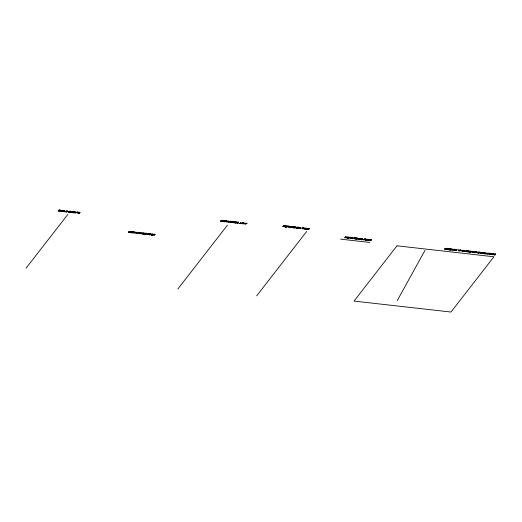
<?xml version="1.0" encoding="UTF-8"?>
<svg xmlns="http://www.w3.org/2000/svg" width="522" height="522" viewBox="0 0 522 522"><rect width="100%" height="100%" fill="white"/><g stroke="black" fill="none" stroke-linecap="round" stroke-linejoin="round"><path stroke-width="0.78" d="M63.919 211.514C65.7 209.159 63.012 212.369 65.087 211.593C66.901 210.164 64.767 212.669 63.938 211.586M75.664 213.048L75.781 211.86L73.85 212.839L76.264 212.787A1.116 0.568 -9 0 1 76.786 212.617C75.638 212.265 77.817 211.625 78.261 212.141L77.4 213.244L77.23 212.689M136.392 233.386L136.229 232.166L134.578 233.177L136.992 233.125A1.116 0.568 -9 0 1 137.514 232.956C136.386 232.695 138.454 231.898 138.989 232.479L138.128 233.582L137.958 233.027M290.78 227.579L290.623 226.359L288.973 227.37L291.798 227.318M307.027 229.412L306.864 228.192L305.213 229.21L308.039 229.151M464.919 251.663L464.756 250.443L463.105 251.46L465.931 251.402M60.761 211.032L60.598 210.144L60.761 211.364L62.372 210.34L60.722 211.227M480.247 253.066L480.083 252.178L480.247 253.398L481.852 252.38L480.233 253.242M304.228 228.78L304.372 227.912L304.026 227.873L303.165 228.975L304.13 228.081L304.209 229.093L305.5 228.218L305.018 229.184L305.872 228.081L304.241 228.89M245.803 223.827L246.012 223.044L244.988 223.533A5.781 2.943 -9 0 0 244.531 223.905C245.19 221.622 243.461 225.537 245.705 223.201M245.718 223.292L245.47 224.186L247.108 223.168L245.986 223.827M369.883 240.407L370.64 240.218A3.928 1.997 -9 0 0 370.835 240.211L371.468 239.709A1.044 0.535 -9 0 0 370.672 239.605L370.098 239.852L370.914 239.728M397.268 300.561L424.986 250.39M26.1 268.132L67.801 214.457M78.215 213.087L79.044 212.813L78.222 212.722C78.913 215.312 81.706 210.868 78.633 212.558M144.516 233.693C145.494 236.29 147.739 231.794 144.927 233.523M144.503 234.052L145.233 233.915M177.845 289.005L227.435 225.184M236.649 222.94L237.477 222.666L236.662 222.574C237.477 225.178 240.022 220.715 237.073 222.405M298.897 228.244L299.726 227.977L298.904 227.886C299.426 230.378 302.512 226.235 299.184 227.605A0.842 0.424 -9 0 1 300.404 227.612M256.661 295.85L306.668 231.487M360.852 239.422L361.687 239.154L360.865 239.056C361.811 241.666 364.141 237.132 361.276 238.893M444.757 249.138L445.586 248.87L444.764 248.772C445.455 251.363 448.254 246.919 445.181 248.609M455.282 250.325L456.117 250.058L455.295 249.966C456.261 252.57 458.525 248.067 455.706 249.797M467.464 251.708L468.299 251.434L467.477 251.343C468.417 253.946 470.733 249.438 467.888 251.173M62.633 210.666L63.775 210.634L62.725 210.901M76.767 212.265L77.909 212.232L76.864 212.5M137.495 232.603L138.637 232.571L137.606 232.838M153.736 234.443L154.877 234.404L153.833 234.672M229.641 221.491L230.783 221.452L229.732 221.72M291.889 226.796L293.031 226.763L291.968 227.024M308.13 228.636L309.272 228.597L308.228 228.864M353.844 237.973L354.986 237.934L353.929 238.202M364.219 239.148L365.361 239.109L364.343 239.383M453.84 249.509L454.982 249.47L453.938 249.738M466.022 250.886L467.164 250.847L466.883 251.212L465.683 250.984L467.516 250.756L466.655 251.858L466.485 251.31M488.279 253.398L489.421 253.366L488.403 253.64M236.903 222.32L236.923 222.307A0.842 0.424 -9 0 1 238.162 222.3M136.235 232.329L135.524 232.792L136.222 232.518A2.727 1.39 -9 0 1 136.281 232.297M228.368 221.224L227.67 221.674L228.368 221.406A2.727 1.39 -9 0 1 228.427 221.178M243.559 222.946L242.867 223.396L243.565 223.122A2.727 1.39 -9 0 1 243.624 222.901M306.819 228.395L306.166 228.825L306.858 228.551A2.727 1.39 -9 0 1 306.916 228.329M367.462 239.396L366.77 239.846L367.462 239.572A2.727 1.39 -9 0 1 367.521 239.35M452.567 249.242L451.869 249.699L452.567 249.425A2.727 1.39 -9 0 1 452.626 249.203M464.75 250.625L464.058 251.075L464.75 250.801A2.727 1.39 -9 0 1 464.808 250.58M361.126 238.789L361.146 238.776A0.842 0.424 -9 0 1 362.366 238.789M75.312 212.128L75.507 211.991A2.727 1.39 -9 0 0 75.494 212.18L74.803 212.454L75.24 212.173M352.389 237.83L352.585 237.699A2.727 1.39 -9 0 0 352.572 237.888L351.88 238.162L352.317 237.875M290.363 226.705L289.919 226.985L290.617 226.711A2.727 1.39 -9 0 1 290.676 226.489M486.752 253.307L486.315 253.588L487.013 253.314A2.727 1.39 -9 0 1 487.072 253.092M290.813 227.579L291.387 227.318A1.116 0.568 -9 0 1 291.909 227.148C290.774 226.835 292.888 226.13 293.377 226.672L292.522 227.775L292.346 227.22M307.06 229.419L307.628 229.158A1.116 0.568 -9 0 1 308.15 228.982M464.952 251.669L465.52 251.408A1.116 0.568 -9 0 1 466.042 251.232L465.983 251.232M229.549 222.007L226.724 222.065L228.375 221.047L228.538 222.268L229.138 222.007A1.116 0.568 -9 0 1 229.66 221.837C228.538 221.517 230.665 220.819 231.135 221.361L230.274 222.463L230.104 221.909M353.753 238.489L350.928 238.547L352.578 237.53L352.741 238.75L353.342 238.495A1.116 0.568 -9 0 1 353.864 238.326C352.735 237.98 354.882 237.321 355.338 237.843L354.477 238.945L354.308 238.397M488.187 253.92L485.362 253.979L487.013 252.961L487.176 254.181L487.776 253.92A1.116 0.568 -9 0 1 488.298 253.751C487.176 253.496 489.244 252.694 489.773 253.274L488.918 254.377L488.742 253.822M62.542 211.188L61.557 211.449L62.131 211.188A1.116 0.568 -9 0 1 62.653 211.018C61.518 210.757 63.599 209.968 64.121 210.542L63.266 211.645L63.09 211.09M153.644 234.959L152.665 235.226L153.233 234.959A1.116 0.568 -9 0 1 153.755 234.789C152.613 234.443 154.766 233.804 155.23 234.313L154.375 235.415L154.199 234.867M364.134 239.663L363.149 239.931L363.717 239.663A1.116 0.568 -9 0 1 364.239 239.494C363.116 239.233 365.185 238.443 365.713 239.017L364.858 240.12L364.682 239.572M453.748 250.025L450.923 250.084L452.574 249.066L452.737 250.286L453.337 250.031A1.116 0.568 -9 0 1 453.859 249.855M370.202 240.094L370.392 240.081A5.409 2.754 -9 0 1 370.685 240.074L371.077 239.748M302.564 227.853L303.256 227.931L302.192 228.212M462.714 250.358L463.399 250.436L462.322 250.71M472.488 251.467L473.18 251.539L472.09 251.806M308.593 229.06L308.763 229.608L309.624 228.505C309.076 228.192 307.125 228.395 308.15 228.995M450.91 248.877L451.576 248.955L450.721 250.058L450.016 249.979M450.812 249.007L451.217 249.053L450.147 249.855M454.303 249.934L454.473 250.482L455.334 249.379C454.838 249.059 452.855 249.262 453.859 249.868M462.499 250.899L462.994 250.958L462.903 251.434L463.758 250.332L462.981 250.247A1.892 0.966 -9 0 0 462.727 250.227L462.003 250.743A0.953 0.489 -9 0 0 462.505 250.886M340.625 239.141L369.707 242.43M70.079 211.214L70.744 211.286L69.889 212.395L69.185 212.317M73.837 211.638L74.502 211.717L73.648 212.819L72.95 212.741M69.315 212.186L70.385 211.39L69.981 211.345A0.946 0.483 -9 0 0 68.76 211.873M73.08 212.611L74.144 211.815L73.739 211.769A0.946 0.483 -9 0 0 72.525 212.297M369.889 240.479L371.24 240.459A0.724 0.372 -9 0 1 370.489 240.753L370.313 240.753A1.618 0.822 -9 0 1 370.072 240.733A0.685 0.346 -9 0 1 369.583 240.407A0.685 0.346 -9 0 1 370.189 240.016M149.494 233.973A0.796 0.405 -9 0 1 150.571 234.078A0.796 0.405 -9 0 1 150.023 234.678A0.796 0.405 -9 0 1 149.051 234.45M149.266 233.934A1.037 0.529 -9 0 1 150.799 233.973A1.037 0.529 -9 0 1 150.095 234.796A1.037 0.529 -9 0 1 148.835 234.437M146.167 233.634A0.842 0.424 -9 0 1 145.592 234.124A0.842 0.424 -9 0 1 144.653 234.071M144.816 233.464A0.842 0.424 -9 0 1 146.016 233.419M79.873 212.669A0.842 0.424 -9 0 1 79.298 213.159A0.842 0.424 -9 0 1 78.359 213.1M78.528 212.5A0.842 0.424 -9 0 1 79.722 212.447M72.865 212.832A1.188 0.6 -9 0 1 72.46 212.702M72.219 212.33A1.188 0.6 -9 0 1 73.856 211.612M73.002 212.695A0.946 0.483 -9 0 1 72.728 212.604M69.106 212.408A1.188 0.6 -9 0 1 68.695 212.278M68.46 211.906A1.188 0.6 -9 0 1 70.098 211.188M69.237 212.265A0.946 0.483 -9 0 1 68.963 212.18M66.353 211.103A0.796 0.405 -9 0 1 67.436 211.208A0.796 0.405 -9 0 1 66.881 211.802A0.796 0.405 -9 0 1 65.916 211.58M66.131 211.064A1.037 0.529 -9 0 1 67.664 211.103A1.037 0.529 -9 0 1 66.96 211.919A1.037 0.529 -9 0 1 65.694 211.567M238.313 222.522A0.842 0.424 -9 0 1 237.738 223.005A0.842 0.424 -9 0 1 236.799 222.953M300.555 227.827A0.842 0.424 -9 0 1 299.987 228.316A0.842 0.424 -9 0 1 299.041 228.264M362.516 239.004A0.842 0.424 -9 0 1 361.942 239.494A0.842 0.424 -9 0 1 361.002 239.435M446.414 248.72A0.842 0.424 -9 0 1 445.847 249.209A0.842 0.424 -9 0 1 444.901 249.151M445.07 248.55A0.842 0.424 -9 0 1 446.264 248.505M450.068 249.934A0.946 0.483 -9 0 1 449.794 249.842M449.592 249.542A0.946 0.483 -9 0 1 450.838 248.961M449.938 250.071A1.188 0.6 -9 0 1 449.527 249.94M449.292 249.575A1.188 0.6 -9 0 1 450.93 248.85M456.946 249.907A0.842 0.424 -9 0 1 456.372 250.397A0.842 0.424 -9 0 1 455.432 250.345M455.602 249.738A0.842 0.424 -9 0 1 456.796 249.692M469.128 251.284A0.842 0.424 -9 0 1 468.554 251.774A0.842 0.424 -9 0 1 467.614 251.721M467.784 251.115A0.842 0.424 -9 0 1 468.978 251.069M484.338 252.968A0.796 0.405 -9 0 1 485.414 253.072A0.796 0.405 -9 0 1 484.866 253.672A0.796 0.405 -9 0 1 483.894 253.444M484.109 252.929A1.037 0.529 -9 0 1 485.643 252.968A1.037 0.529 -9 0 1 484.938 253.79A1.037 0.529 -9 0 1 483.679 253.431M301.82 228.114L301.86 228.238A0.953 0.489 -9 0 0 302.355 228.382L302.845 228.453L302.753 228.93L303.615 227.827L302.884 227.742A1.892 0.966 -9 0 0 302.577 227.722L301.827 228.094M471.744 251.721L471.784 251.845A0.953 0.489 -9 0 0 472.279 251.989L472.769 252.061L472.678 252.544L473.539 251.434L472.756 251.35A1.892 0.966 -9 0 0 472.501 251.33L471.751 251.708M243.846 222.796L243.728 223.984L243.506 223.599L241.921 223.781L243.846 222.796M367.742 239.246L367.632 240.433L367.403 240.048L365.818 240.231L367.742 239.246M58.157 210.927L59.501 211.221L60.363 210.112L58.96 209.955L60.004 210.216L58.568 210.562L59.639 210.686L59.351 211.058L58.157 210.927M70.34 212.304L71.684 212.598L72.545 211.495L71.142 211.332L72.186 211.593L70.751 211.939L71.821 212.062L71.534 212.434L70.34 212.304M129.195 231.37L128.34 232.473L130.291 231.748L129.867 232.649L130.722 231.54L128.771 232.264L129.195 231.37M133.28 231.833L132.418 232.936L133.28 231.833M133.841 231.892L134.382 232.094L133.625 233.073L135.374 232.068L133.841 231.892M138.591 233.491L139.935 233.784L140.79 232.681L139.387 232.525L140.431 232.779L138.996 233.132L140.072 233.249L139.779 233.628L138.591 233.491M141.227 232.727L140.366 233.836L142.323 233.112L141.893 234.006L142.754 232.903L140.796 233.628L141.227 232.727M142.349 233.915L143.694 234.208L144.548 233.106L143.152 232.949L144.196 233.21L142.76 233.556L143.831 233.673L143.537 234.052L142.349 233.915M148.411 234.326C147.628 235.807 150.153 232.355 148.548 234.156L147.661 233.458L148.131 234L146.767 234.561L148.411 234.326M221.341 220.251L220.486 221.361L222.437 220.636L222.013 221.53L222.868 220.428L220.917 221.145L221.341 220.251M225.426 220.715L224.564 221.817L225.426 220.715M225.987 220.78L226.528 220.982L225.772 221.954L227.52 220.95L225.987 220.78M230.737 222.372L232.081 222.666L232.936 221.563L231.533 221.406L232.577 221.667L231.142 222.013L232.218 222.131L231.925 222.509L230.737 222.372M233.373 221.615L232.518 222.718L234.469 221.994L234.039 222.887L234.9 221.785L232.942 222.509L233.373 221.615M234.495 222.803L235.84 223.096L236.694 221.987L235.298 221.83L236.342 222.091L234.907 222.437L235.977 222.561L235.683 222.933L234.495 222.803M239.109 223.325L240.218 223.586L241.079 222.483L240.061 223.429L239.109 223.325M240.616 223.494L241.725 223.762L242.58 222.653L241.569 223.599L240.616 223.494M283.59 225.563L282.728 226.665L284.686 225.941L284.255 226.842L285.116 225.732L283.159 226.457L283.59 225.563M287.668 226.026L286.813 227.129L287.668 226.026M288.235 226.091L288.77 226.294L288.013 227.266L289.769 226.261L288.235 226.091M292.979 227.683L294.323 227.977L295.184 226.874L293.782 226.718L294.826 226.972L293.39 227.324L294.46 227.442L294.173 227.82L292.979 227.683M295.622 226.92L294.76 228.029L296.718 227.305L296.287 228.199L297.148 227.096L295.191 227.82L295.622 226.92M296.744 228.107L298.088 228.401L298.943 227.298L297.54 227.142L298.584 227.403L297.148 227.749L298.225 227.866L297.932 228.244L296.744 228.107M345.544 236.74L344.69 237.843L346.641 237.118L346.216 238.012L347.071 236.91L345.12 237.634L345.544 236.74M349.629 237.197L348.768 238.306L349.629 237.197M350.19 237.262L350.732 237.464L349.975 238.437L351.724 237.438L350.19 237.262M354.94 238.861L356.285 239.154L357.139 238.045L355.743 237.888L356.78 238.149L355.345 238.495L356.422 238.619L356.128 238.991L354.94 238.861M357.577 238.097L356.722 239.2L358.673 238.476L358.249 239.376L359.103 238.267L357.152 238.991L357.577 238.097M358.699 239.285L360.043 239.578L360.904 238.476L359.501 238.313L360.545 238.574L359.11 238.919L360.18 239.043L359.886 239.415L358.699 239.285M366.17 239.069L365.315 240.172L366.17 239.069M368.539 239.337L369.08 239.539L368.323 240.512L370.072 239.513L368.539 239.337M396.981 245.816L354.04 301.083L450.982 312.045L493.923 256.778L396.981 245.816M447.347 248.479L446.486 249.581L448.444 248.857L448.013 249.751L448.874 248.648L446.917 249.372L447.347 248.479M449.325 248.7L448.463 249.803L449.325 248.7M458.701 250.456L458.336 250.919L460.202 249.927L458.903 250.351L458.427 249.731L458.701 250.456M460.424 249.953L459.569 251.062L460.228 250.567L461.233 250.684C460.091 252.478 462.883 248.961 461.337 250.553L460.332 250.436L460.424 249.953M475.907 251.702L476.442 251.911L475.686 252.883L477.441 251.878L475.907 251.702M477.643 252.961L478.987 253.255L479.848 252.152L478.446 251.995L479.49 252.25L478.054 252.596L479.124 252.72L478.831 253.098L477.643 252.961M482.113 252.407L481.251 253.509L482.113 252.407M482.674 252.472L483.215 252.674L482.458 253.646L484.207 252.641L482.674 252.472M489.375 254.286L490.719 254.579L491.58 253.477L490.178 253.32L491.222 253.581L489.786 253.927L490.856 254.044L490.563 254.423L489.375 254.286M491.848 253.509L492.383 253.712L491.626 254.684L493.381 253.679L491.848 253.509M493.668 253.712L492.807 254.821L494.765 254.097L494.334 254.99L495.195 253.888L493.238 254.605L493.668 253.712M495.646 253.933L494.784 255.043L495.646 253.933M151.491 235.109A1.096 0.555 -9 0 0 153.09 234.411A1.096 0.555 -9 0 0 151.432 234.143A1.096 0.555 -9 0 0 151.491 235.109M151.621 234.972A0.848 0.431 -9 0 0 152.861 234.43A0.848 0.431 -9 0 0 151.576 234.228A0.848 0.431 -9 0 0 151.621 234.972M131.035 232.799A1.096 0.555 -9 0 0 132.634 232.094A1.096 0.555 -9 0 0 130.983 231.827A1.096 0.555 -9 0 0 131.035 232.799M131.166 232.662A0.848 0.431 -9 0 0 132.405 232.12A0.848 0.431 -9 0 0 131.12 231.912A0.848 0.431 -9 0 0 131.166 232.662M223.312 221.543A0.848 0.431 -9 0 0 224.551 221.002A0.848 0.431 -9 0 0 223.266 220.799A0.848 0.431 -9 0 0 223.312 221.543M223.181 221.68A1.096 0.555 -9 0 0 224.78 220.982A1.096 0.555 -9 0 0 223.129 220.715A1.096 0.555 -9 0 0 223.181 221.68M285.56 226.855A0.848 0.431 -9 0 0 286.8 226.313A0.848 0.431 -9 0 0 285.514 226.104A0.848 0.431 -9 0 0 285.56 226.855M285.43 226.992A1.096 0.555 -9 0 0 287.028 226.287A1.096 0.555 -9 0 0 285.371 226.019A1.096 0.555 -9 0 0 285.43 226.992M347.515 238.032A0.848 0.431 -9 0 0 348.755 237.49A0.848 0.431 -9 0 0 347.469 237.282A0.848 0.431 -9 0 0 347.515 238.032M347.391 238.162A1.096 0.555 -9 0 0 348.99 237.464A1.096 0.555 -9 0 0 347.332 237.197A1.096 0.555 -9 0 0 347.391 238.162M470.074 252.113A0.848 0.431 -9 0 0 471.307 251.571A0.848 0.431 -9 0 0 470.022 251.369A0.848 0.431 -9 0 0 470.074 252.113M469.944 252.25A1.096 0.555 -9 0 0 471.542 251.552A1.096 0.555 -9 0 0 469.885 251.284A1.096 0.555 -9 0 0 469.944 252.25M473.983 252.557A0.848 0.431 -9 0 0 475.222 252.015A0.848 0.431 -9 0 0 473.937 251.806A0.848 0.431 -9 0 0 473.983 252.557M473.852 252.694A1.096 0.555 -9 0 0 475.451 251.989A1.096 0.555 -9 0 0 473.793 251.721A1.096 0.555 -9 0 0 473.852 252.694"/></g></svg>
